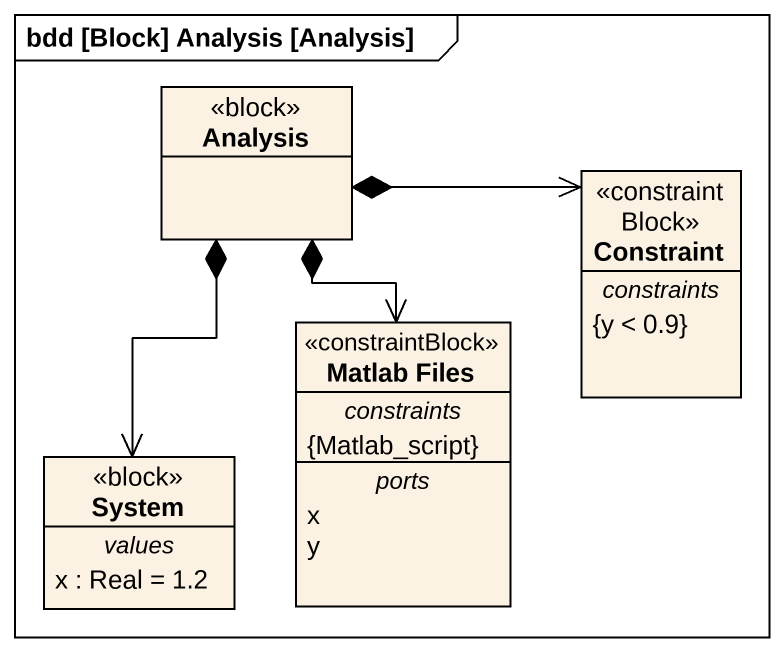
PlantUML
@startuml
mainframe bdd [Block] Analysis [Analysis]
hide circle
hide empty members
class Analysis <<block>>
class Constraint <<constraintBlock>> {
  -- constraints --
  {y < 0.9}
}
class "Matlab Files" as Matlab_Files <<constraintBlock>> {
  -- constraints --
  {Matlab_script}
  -- ports --
  x
  y
}
class System <<block>> {
  -- values --
  x : Real = 1.2
}
Analysis *--> System
Constraint <-left-* Analysis
Matlab_Files <-up-* Analysis
@enduml
